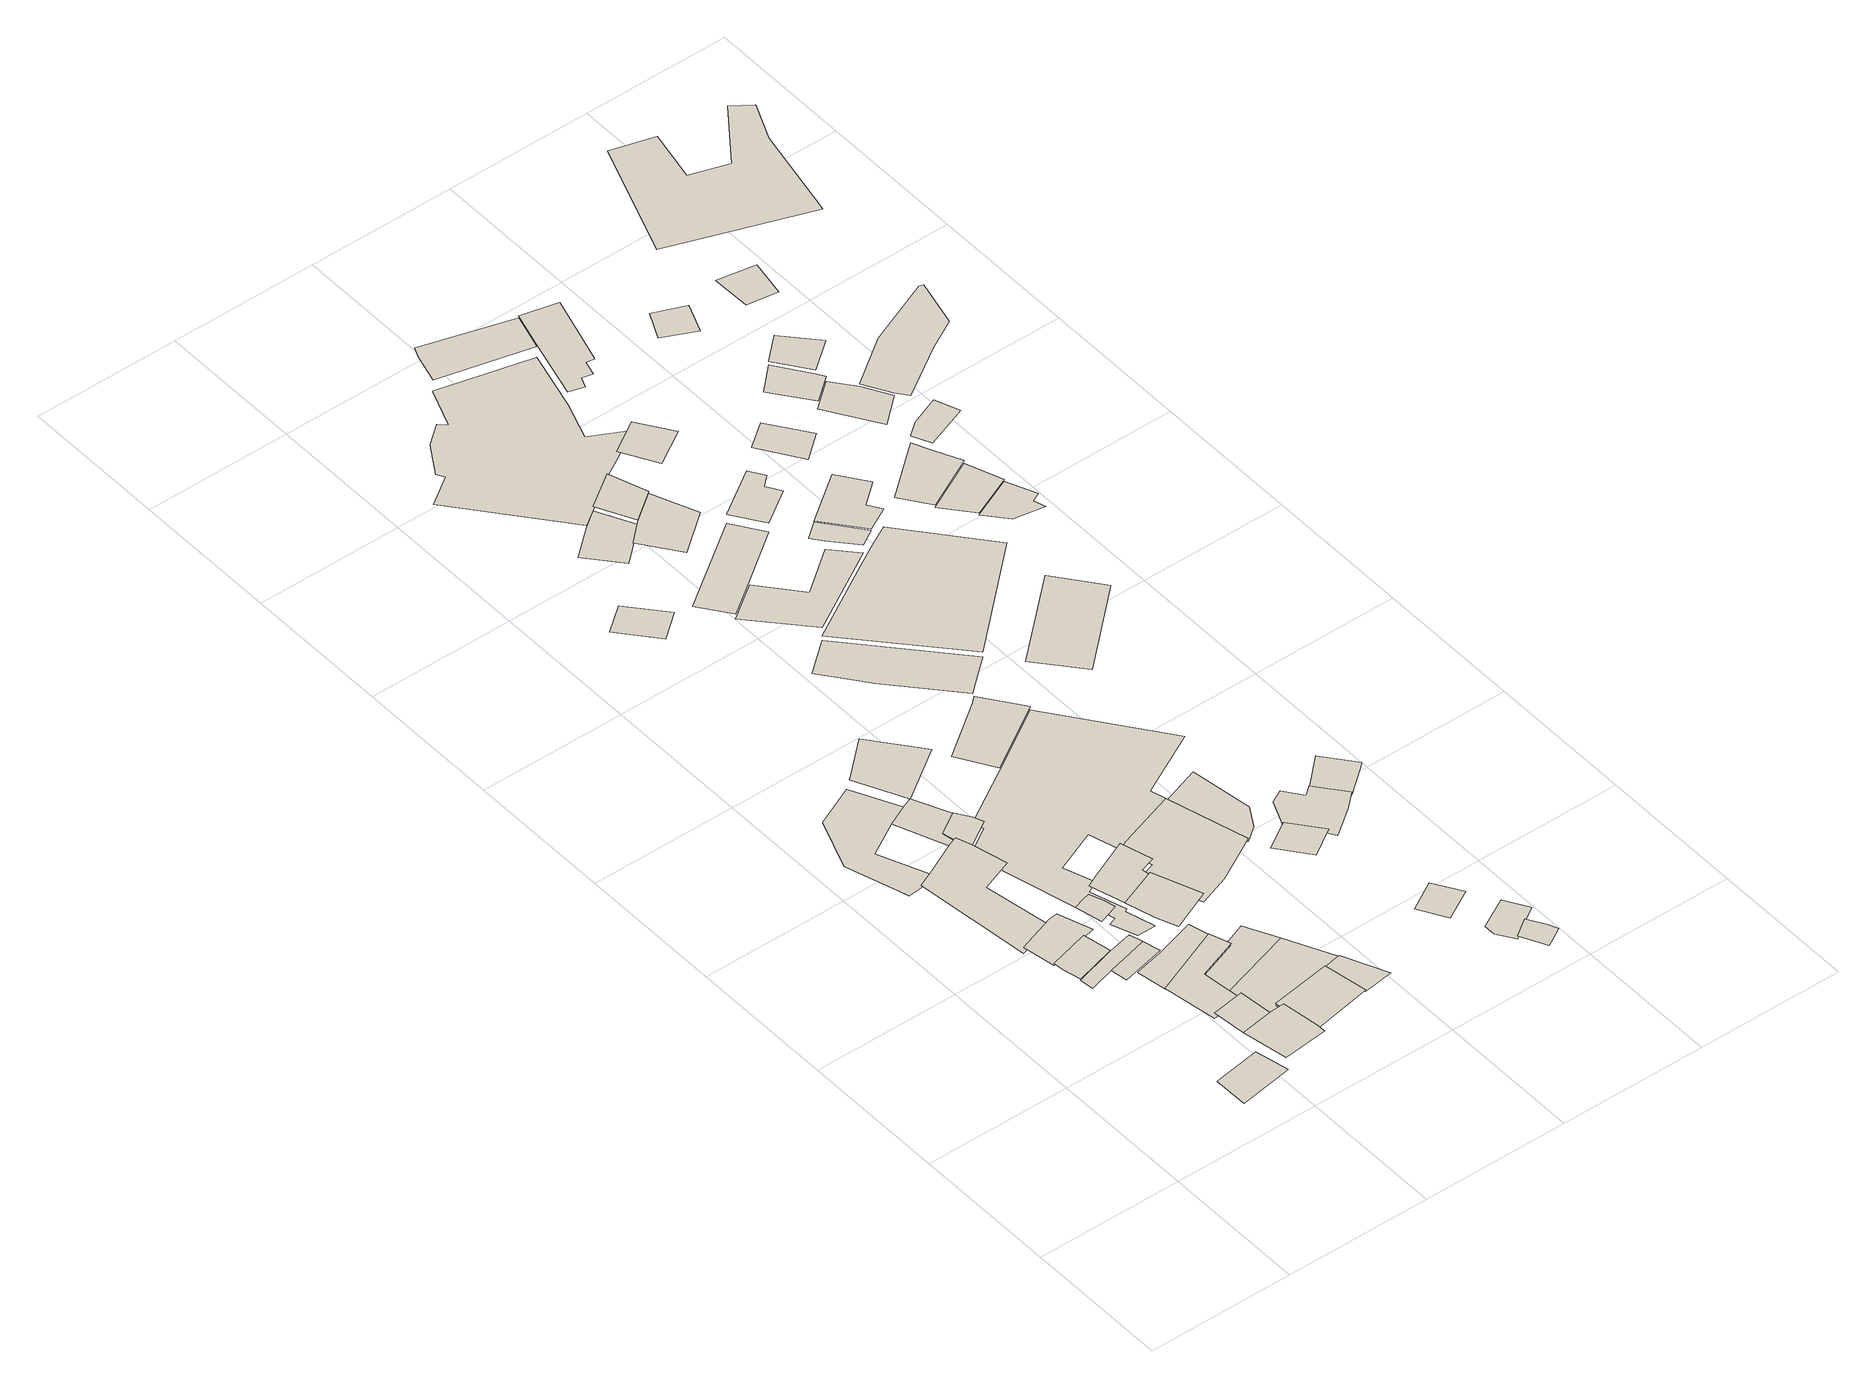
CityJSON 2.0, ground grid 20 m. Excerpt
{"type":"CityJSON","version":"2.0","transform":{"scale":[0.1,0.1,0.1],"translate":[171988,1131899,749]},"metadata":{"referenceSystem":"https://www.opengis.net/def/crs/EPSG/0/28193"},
"CityObjects":{
"building1":{"type":"Building","attributes":{"numberOfFloors":{"value":3,"sources":[{"name":"Amiran Atlas, sheet 12, map 4.3","type":"Secondary cartographic source"}],"paradata":{"author":"Beatrice Vaienti","date":"29-05-2023","comments":"In the atlas the value is \"1-3\", we have chosen a random value between 1 and 3 assigning a higher probability to 1 and 2 floors, respectively p=[0.35,0.35,0.3] for 1, 2, 3 floors","version":0}},"roof":{"type":{"value":"domed","paradata":{"author":"Beatrice Vaienti","date":"29-05-2023","version":0}}},"updatedGeometry":true,"terrainDifference":{"value":"1.1283772638191003"}},"geometry":[{"type":"MultiSurface","lod":"0","boundaries":[[[0,1,2,3]]]}]},
"building2":{"type":"Building","attributes":{"numberOfFloors":{"value":2,"sources":[{"name":"Amiran Atlas, sheet 12, map 4.3","type":"Secondary cartographic source"}],"paradata":{"author":"Beatrice Vaienti","date":"29-05-2023","comments":"In the atlas the value is \"1-3\", we have chosen a random value between 1 and 3 assigning a higher probability to 1 and 2 floors, respectively p=[0.35,0.35,0.3] for 1, 2, 3 floors","version":0}},"roof":{"type":{"value":"flat","paradata":{"author":"Beatrice Vaienti","date":"29-05-2023","version":0}}},"updatedGeometry":true,"terrainDifference":{"value":"0.6673742856924655"}},"geometry":[{"type":"MultiSurface","lod":"0","boundaries":[[[4,5,6,7,8]]]}]},
"building3":{"type":"Building","attributes":{"numberOfFloors":{"value":2,"sources":[{"name":"Amiran Atlas, sheet 12, map 4.3","type":"Secondary cartographic source"}],"paradata":{"author":"Beatrice Vaienti","date":"29-05-2023","comments":"In the atlas the value is \"1-3\", we have chosen a random value between 1 and 3 assigning a higher probability to 1 and 2 floors, respectively p=[0.35,0.35,0.3] for 1, 2, 3 floors","version":0}},"roof":{"type":{"value":"flat","paradata":{"author":"Beatrice Vaienti","date":"29-05-2023","version":0}}},"updatedGeometry":true,"terrainDifference":{"value":"0.7915022264581639"}},"geometry":[{"type":"MultiSurface","lod":"0","boundaries":[[[9,10,11,12,13,14]]]}]},
"building4":{"type":"Building","attributes":{"numberOfFloors":{"value":3,"sources":[{"name":"Amiran Atlas, sheet 12, map 4.3","type":"Secondary cartographic source"}],"paradata":{"author":"Beatrice Vaienti","date":"29-05-2023","comments":"In the atlas the value is \"1-3\", we have chosen a random value between 1 and 3 assigning a higher probability to 1 and 2 floors, respectively p=[0.35,0.35,0.3] for 1, 2, 3 floors","version":0}},"roof":{"type":{"value":"flat","paradata":{"author":"Beatrice Vaienti","date":"29-05-2023","version":0}}},"updatedGeometry":true,"terrainDifference":{"value":"0.937115718015586"}},"geometry":[{"type":"MultiSurface","lod":"0","boundaries":[[[15,16,17,18,19,20]]]}]},
"building5":{"type":"Building","attributes":{"numberOfFloors":{"value":1,"sources":[{"name":"Amiran Atlas, sheet 12, map 4.3","type":"Secondary cartographic source"}],"paradata":{"author":"Beatrice Vaienti","date":"29-05-2023","comments":"In the atlas the value is \"1-3\", we have chosen a random value between 1 and 3 assigning a higher probability to 1 and 2 floors, respectively p=[0.35,0.35,0.3] for 1, 2, 3 floors","version":0}},"roof":{"type":{"value":"gable","paradata":{"author":"Beatrice Vaienti","date":"29-05-2023","comments":"In the Atlas the value is reported is 'gabled (tiles)', however it is not clear whether it refers to a hip or a gable roof. Therefore we assigned a random value between the two.","version":0}}},"updatedGeometry":true,"terrainDifference":{"value":"0.5915210890137823"}},"geometry":[{"type":"MultiSurface","lod":"0","boundaries":[[[21,22,23,24]]]}]},
"building6":{"type":"Building","attributes":{"numberOfFloors":{"value":1,"sources":[{"name":"Amiran Atlas, sheet 12, map 4.3","type":"Secondary cartographic source"}],"paradata":{"author":"Beatrice Vaienti","date":"29-05-2023","comments":"In the atlas the value is \"1-3\", we have chosen a random value between 1 and 3 assigning a higher probability to 1 and 2 floors, respectively p=[0.35,0.35,0.3] for 1, 2, 3 floors","version":0}},"roof":{"type":{"value":"hip","paradata":{"author":"Beatrice Vaienti","date":"29-05-2023","comments":"In the Atlas the value is reported is 'gabled (tiles)', however it is not clear whether it refers to a hip or a gable roof. Therefore we assigned a random value between the two.","version":0}}},"updatedGeometry":true,"terrainDifference":{"value":"1.1219351643123665"}},"geometry":[{"type":"MultiSurface","lod":"0","boundaries":[[[21,25,26,27,28,22]]]}]},
"building7":{"type":"Building","attributes":{"numberOfFloors":{"value":1,"sources":[{"name":"Amiran Atlas, sheet 12, map 4.3","type":"Secondary cartographic source"}],"paradata":{"author":"Beatrice Vaienti","date":"29-05-2023","comments":"In the atlas the value is \"1-3\", we have chosen a random value between 1 and 3 assigning a higher probability to 1 and 2 floors, respectively p=[0.35,0.35,0.3] for 1, 2, 3 floors","version":0}},"roof":{"type":{"value":"flat","paradata":{"author":"Beatrice Vaienti","date":"29-05-2023","version":0}}},"updatedGeometry":true,"terrainDifference":{"value":"0.6347957844444317"}},"geometry":[{"type":"MultiSurface","lod":"0","boundaries":[[[29,16,30,31]]]}]},
"building8":{"type":"Building","attributes":{"numberOfFloors":{"value":1,"sources":[{"name":"Amiran Atlas, sheet 12, map 4.3","type":"Secondary cartographic source"}],"paradata":{"author":"Beatrice Vaienti","date":"29-05-2023","comments":"In the atlas the value is \"1-3\", we have chosen a random value between 1 and 3 assigning a higher probability to 1 and 2 floors, respectively p=[0.35,0.35,0.3] for 1, 2, 3 floors","version":0}},"roof":{"type":{"value":"flat","paradata":{"author":"Beatrice Vaienti","date":"29-05-2023","version":0}}},"updatedGeometry":true,"terrainDifference":{"value":"1.5241911713351728"}},"geometry":[{"type":"MultiSurface","lod":"0","boundaries":[[[32,33,34,35,36,37,38,39,40]]]}]},
"building9":{"type":"Building","attributes":{"numberOfFloors":{"value":1,"sources":[{"name":"Amiran Atlas, sheet 12, map 4.3","type":"Secondary cartographic source"}],"paradata":{"author":"Beatrice Vaienti","date":"29-05-2023","comments":"In the atlas the value is \"1-3\", we have chosen a random value between 1 and 3 assigning a higher probability to 1 and 2 floors, respectively p=[0.35,0.35,0.3] for 1, 2, 3 floors","version":0}},"roof":{"type":{"value":"flat","paradata":{"author":"Beatrice Vaienti","date":"29-05-2023","version":0}}},"updatedGeometry":true,"terrainDifference":{"value":"1.4109981329803123"}},"geometry":[{"type":"MultiSurface","lod":"0","boundaries":[[[41,42,43,44,45,46,47,48,49,50]]]}]},
"building10":{"type":"Building","attributes":{"numberOfFloors":{"value":2,"sources":[{"name":"Amiran Atlas, sheet 12, map 4.3","type":"Secondary cartographic source"}],"paradata":{"author":"Beatrice Vaienti","date":"29-05-2023","comments":"In the atlas the value is \"1-3\", we have chosen a random value between 1 and 3 assigning a higher probability to 1 and 2 floors, respectively p=[0.35,0.35,0.3] for 1, 2, 3 floors","version":0}},"roof":{"type":{"value":"flat","paradata":{"author":"Beatrice Vaienti","date":"29-05-2023","version":0}}},"updatedGeometry":true,"terrainDifference":{"value":"1.258209887675941"}},"geometry":[{"type":"MultiSurface","lod":"0","boundaries":[[[51,52,53,54,55,56,57,58]]]}]},
"building11":{"type":"Building","attributes":{"numberOfFloors":{"value":1,"paradata":{"author":"INFERRED","date":"05-06-2023","comments":"Random Forest Classifier","version":0}},"roof":{"type":{"value":"flat","paradata":{"author":"Beatrice Vaienti","date":"29-05-2023","version":0}}},"updatedGeometry":true,"terrainDifference":{"value":"1.0619330102496316"}},"geometry":[{"type":"MultiSurface","lod":"0","boundaries":[[[59,60,61,62,63]]]}]},
"building12":{"type":"Building","attributes":{"numberOfFloors":{"value":2,"sources":[{"name":"Amiran Atlas, sheet 12, map 4.3","type":"Secondary cartographic source"}],"paradata":{"author":"Beatrice Vaienti","date":"29-05-2023","comments":"In the atlas the value is \"1-3\", we have chosen a random value between 1 and 3 assigning a higher probability to 1 and 2 floors, respectively p=[0.35,0.35,0.3] for 1, 2, 3 floors","version":0}},"roof":{"type":{"value":"hip","paradata":{"author":"Beatrice Vaienti","date":"29-05-2023","comments":"In the Atlas the value is reported is 'gabled (tiles)', however it is not clear whether it refers to a hip or a gable roof. Therefore we assigned a random value between the two.","version":0}}},"updatedGeometry":true,"terrainDifference":{"value":"0.3667361101538409"}},"geometry":[{"type":"MultiSurface","lod":"0","boundaries":[[[64,65,66,67,68,69,70]]]}]},
"building13":{"type":"Building","attributes":{"numberOfFloors":{"value":1,"sources":[{"name":"Amiran Atlas, sheet 12, map 4.3","type":"Secondary cartographic source"}],"paradata":{"author":"Beatrice Vaienti","date":"29-05-2023","comments":"In the atlas the value is \"1-3\", we have chosen a random value between 1 and 3 assigning a higher probability to 1 and 2 floors, respectively p=[0.35,0.35,0.3] for 1, 2, 3 floors","version":0}},"roof":{"type":{"value":"flat","paradata":{"author":"Beatrice Vaienti","date":"29-05-2023","version":0}}},"updatedGeometry":true,"terrainDifference":{"value":"0.585102501184796"}},"geometry":[{"type":"MultiSurface","lod":"0","boundaries":[[[71,72,73,74,75,76,77]]]}]},
"building14":{"type":"Building","attributes":{"numberOfFloors":{"value":3,"sources":[{"name":"Amiran Atlas, sheet 12, map 4.3","type":"Secondary cartographic source"}],"paradata":{"author":"Beatrice Vaienti","date":"29-05-2023","comments":"In the atlas the value is \"1-3\", we have chosen a random value between 1 and 3 assigning a higher probability to 1 and 2 floors, respectively p=[0.35,0.35,0.3] for 1, 2, 3 floors","version":0}},"roof":{"type":{"value":"hip","paradata":{"author":"Beatrice Vaienti","date":"29-05-2023","comments":"In the Atlas the value is reported is 'gabled (tiles)', however it is not clear whether it refers to a hip or a gable roof. Therefore we assigned a random value between the two.","version":0}}},"updatedGeometry":true,"terrainDifference":{"value":"1.209135786287021"}},"geometry":[{"type":"MultiSurface","lod":"0","boundaries":[[[78,79,80,81,82]]]}]},
"building15":{"type":"Building","attributes":{"numberOfFloors":{"value":2,"sources":[{"name":"Amiran Atlas, sheet 12, map 4.3","type":"Secondary cartographic source"}],"paradata":{"author":"Beatrice Vaienti","date":"29-05-2023","comments":"In the atlas the value is \"1-3\", we have chosen a random value between 1 and 3 assigning a higher probability to 1 and 2 floors, respectively p=[0.35,0.35,0.3] for 1, 2, 3 floors","version":0}},"roof":{"type":{"value":"flat","paradata":{"author":"Beatrice Vaienti","date":"29-05-2023","version":0}}},"updatedGeometry":true,"terrainDifference":{"value":"1.0523861736918334"}},"geometry":[{"type":"MultiSurface","lod":"0","boundaries":[[[83,84,85,86,87,88]]]}]},
"building16":{"type":"Building","attributes":{"numberOfFloors":{"value":1,"sources":[{"name":"Amiran Atlas, sheet 12, map 4.3","type":"Secondary cartographic source"}],"paradata":{"author":"Beatrice Vaienti","date":"29-05-2023","comments":"In the atlas the value is \"1-3\", we have chosen a random value between 1 and 3 assigning a higher probability to 1 and 2 floors, respectively p=[0.35,0.35,0.3] for 1, 2, 3 floors","version":0}},"roof":{"type":{"value":"flat","paradata":{"author":"Beatrice Vaienti","date":"29-05-2023","version":0}}},"updatedGeometry":true,"terrainDifference":{"value":"1.2785802110609366"}},"geometry":[{"type":"MultiSurface","lod":"0","boundaries":[[[89,90,87,86,91,92,93,94]]]}]},
"building17":{"type":"Building","attributes":{"numberOfFloors":{"value":1,"sources":[{"name":"Amiran Atlas, sheet 12, map 4.3","type":"Secondary cartographic source"}],"paradata":{"author":"Beatrice Vaienti","date":"29-05-2023","comments":"In the atlas the value is \"1-3\", we have chosen a random value between 1 and 3 assigning a higher probability to 1 and 2 floors, respectively p=[0.35,0.35,0.3] for 1, 2, 3 floors","version":0}},"roof":{"type":{"value":"flat","paradata":{"author":"Beatrice Vaienti","date":"29-05-2023","version":0}}},"updatedGeometry":true,"terrainDifference":{"value":"0.4622694638459943"}},"geometry":[{"type":"MultiSurface","lod":"0","boundaries":[[[95,96,97,98,99,100]]]}]},
"building18":{"type":"Building","attributes":{"numberOfFloors":{"value":1,"sources":[{"name":"Amiran Atlas, sheet 12, map 4.3","type":"Secondary cartographic source"}],"paradata":{"author":"Beatrice Vaienti","date":"29-05-2023","comments":"In the atlas the value is \"1-3\", we have chosen a random value between 1 and 3 assigning a higher probability to 1 and 2 floors, respectively p=[0.35,0.35,0.3] for 1, 2, 3 floors","version":0}},"roof":{"type":{"value":"gable","paradata":{"author":"Beatrice Vaienti","date":"29-05-2023","comments":"In the Atlas the value is reported is 'gabled (tiles)', however it is not clear whether it refers to a hip or a gable roof. Therefore we assigned a random value between the two.","version":0}}},"updatedGeometry":true,"terrainDifference":{"value":"0.7135519327968359"}},"geometry":[{"type":"MultiSurface","lod":"0","boundaries":[[[101,102,103,104,105,106]]]}]},
"building19":{"type":"Building","attributes":{"numberOfFloors":{"value":1,"sources":[{"name":"Amiran Atlas, sheet 12, map 4.3","type":"Secondary cartographic source"}],"paradata":{"author":"Beatrice Vaienti","date":"29-05-2023","comments":"In the atlas the value is \"1-3\", we have chosen a random value between 1 and 3 assigning a higher probability to 1 and 2 floors, respectively p=[0.35,0.35,0.3] for 1, 2, 3 floors","version":0}},"roof":{"type":{"value":"gable","paradata":{"author":"Beatrice Vaienti","date":"29-05-2023","comments":"In the Atlas the value is reported is 'gabled (tiles)', however it is not clear whether it refers to a hip or a gable roof. Therefore we assigned a random value between the two.","version":0}}},"updatedGeometry":true,"terrainDifference":{"value":"0.8911915354968515"}},"geometry":[{"type":"MultiSurface","lod":"0","boundaries":[[[107,108,109,110,111,112,113]]]}]},
"building20":{"type":"Building","attributes":{"numberOfFloors":{"value":3,"sources":[{"name":"Amiran Atlas, sheet 12, map 4.3","type":"Secondary cartographic source"}],"paradata":{"author":"Beatrice Vaienti","date":"29-05-2023","comments":"In the atlas the value is \"1-3\", we have chosen a random value between 1 and 3 assigning a higher probability to 1 and 2 floors, respectively p=[0.35,0.35,0.3] for 1, 2, 3 floors","version":0}},"roof":{"type":{"value":"domed","paradata":{"author":"Beatrice Vaienti","date":"29-05-2023","version":0}}},"updatedGeometry":true,"terrainDifference":{"value":"0.935676673107082"}},"geometry":[{"type":"MultiSurface","lod":"0","boundaries":[[[114,77,115,116]]]}]},
"building21":{"type":"Building","attributes":{"numberOfFloors":{"value":2,"sources":[{"name":"Amiran Atlas, sheet 12, map 4.3","type":"Secondary cartographic source"}],"paradata":{"author":"Beatrice Vaienti","date":"29-05-2023","comments":"In the atlas the value is \"1-3\", we have chosen a random value between 1 and 3 assigning a higher probability to 1 and 2 floors, respectively p=[0.35,0.35,0.3] for 1, 2, 3 floors","version":0}},"roof":{"type":{"value":"gable","paradata":{"author":"Beatrice Vaienti","date":"29-05-2023","comments":"In the Atlas the value is reported is 'gabled (tiles)', however it is not clear whether it refers to a hip or a gable roof. Therefore we assigned a random value between the two.","version":0}}},"updatedGeometry":true,"terrainDifference":{"value":"0.5167336518653901"}},"geometry":[{"type":"MultiSurface","lod":"0","boundaries":[[[117,118,119,120]]]}]},
"building22":{"type":"Building","attributes":{"numberOfFloors":{"value":2,"sources":[{"name":"Amiran Atlas, sheet 12, map 4.3","type":"Secondary cartographic source"}],"paradata":{"author":"Beatrice Vaienti","date":"29-05-2023","comments":"In the atlas the value is \"1-3\", we have chosen a random value between 1 and 3 assigning a higher probability to 1 and 2 floors, respectively p=[0.35,0.35,0.3] for 1, 2, 3 floors","version":0}},"roof":{"type":{"value":"hip","paradata":{"author":"Beatrice Vaienti","date":"29-05-2023","comments":"In the Atlas the value is reported is 'gabled (tiles)', however it is not clear whether it refers to a hip or a gable roof. Therefore we assigned a random value between the two.","version":0}}},"updatedGeometry":true,"terrainDifference":{"value":"0.5700912382004317"}},"geometry":[{"type":"MultiSurface","lod":"0","boundaries":[[[121,122,123,124]]]}]},
"building23":{"type":"Building","attributes":{"numberOfFloors":{"value":1,"sources":[{"name":"Amiran Atlas, sheet 12, map 4.3","type":"Secondary cartographic source"}],"paradata":{"author":"Beatrice Vaienti","date":"29-05-2023","comments":"In the atlas the value is \"1-3\", we have chosen a random value between 1 and 3 assigning a higher probability to 1 and 2 floors, respectively p=[0.35,0.35,0.3] for 1, 2, 3 floors","version":0}},"roof":{"type":{"value":"domed","paradata":{"author":"Beatrice Vaienti","date":"29-05-2023","version":0}}},"updatedGeometry":true,"terrainDifference":{"value":"2.2387749555761696"}},"geometry":[{"type":"MultiSurface","lod":"0","boundaries":[[[125,126,127,128,129,130,131,132,133,134,135,136,137,138,139,140,141,142,143,144,145,146,147,148]]]}]},
"building24":{"type":"Building","attributes":{"numberOfFloors":{"value":1,"sources":[{"name":"Amiran Atlas, sheet 12, map 4.3","type":"Secondary cartographic source"}],"paradata":{"author":"Beatrice Vaienti","date":"29-05-2023","comments":"In the atlas the value is \"1-3\", we have chosen a random value between 1 and 3 assigning a higher probability to 1 and 2 floors, respectively p=[0.35,0.35,0.3] for 1, 2, 3 floors","version":0}},"roof":{"type":{"value":"flat","paradata":{"author":"Beatrice Vaienti","date":"29-05-2023","version":0}}},"updatedGeometry":true,"terrainDifference":{"value":"1.4406752030857606"}},"geometry":[{"type":"MultiSurface","lod":"0","boundaries":[[[149,134,133,132,150,151,152,153,154]]]}]},
"building25":{"type":"Building","attributes":{"numberOfFloors":{"value":3,"sources":[{"name":"Amiran Atlas, sheet 12, map 4.3","type":"Secondary cartographic source"}],"paradata":{"author":"Beatrice Vaienti","date":"29-05-2023","comments":"In the atlas the value is \"1-3\", we have chosen a random value between 1 and 3 assigning a higher probability to 1 and 2 floors, respectively p=[0.35,0.35,0.3] for 1, 2, 3 floors","version":0}},"roof":{"type":{"value":"domed","paradata":{"author":"Beatrice Vaienti","date":"29-05-2023","version":0}}},"updatedGeometry":true,"terrainDifference":{"value":"0.760752933484153"}},"geometry":[{"type":"MultiSurface","lod":"0","boundaries":[[[155,156,157,158,159,160]]]}]},
"building26":{"type":"Building","attributes":{"numberOfFloors":{"value":1,"sources":[{"name":"Amiran Atlas, sheet 12, map 4.3","type":"Secondary cartographic source"}],"paradata":{"author":"Beatrice Vaienti","date":"29-05-2023","comments":"In the atlas the value is \"1-3\", we have chosen a random value between 1 and 3 assigning a higher probability to 1 and 2 floors, respectively p=[0.35,0.35,0.3] for 1, 2, 3 floors","version":0}},"roof":{"type":{"value":"domed","paradata":{"author":"Beatrice Vaienti","date":"29-05-2023","version":0}}},"updatedGeometry":true,"terrainDifference":{"value":"1.6021769203168805"}},"geometry":[{"type":"MultiSurface","lod":"0","boundaries":[[[161,162,163,164,165]]]}]},
"building27":{"type":"Building","attributes":{"numberOfFloors":{"value":1,"sources":[{"name":"Amiran Atlas, sheet 12, map 4.3","type":"Secondary cartographic source"}],"paradata":{"author":"Beatrice Vaienti","date":"29-05-2023","comments":"In the atlas the value is \"1-3\", we have chosen a random value between 1 and 3 assigning a higher probability to 1 and 2 floors, respectively p=[0.35,0.35,0.3] for 1, 2, 3 floors","version":0}},"roof":{"type":{"value":"hip","paradata":{"author":"Beatrice Vaienti","date":"29-05-2023","comments":"In the Atlas the value is reported is 'gabled (tiles)', however it is not clear whether it refers to a hip or a gable roof. Therefore we assigned a random value between the two.","version":0}}},"updatedGeometry":true,"terrainDifference":{"value":"2.031977898719255"}},"geometry":[{"type":"MultiSurface","lod":"0","boundaries":[[[166,167,168,169,170,171,172]]]}]},
"building28":{"type":"Building","attributes":{"numberOfFloors":{"value":2,"sources":[{"name":"Amiran Atlas, sheet 12, map 4.3","type":"Secondary cartographic source"}],"paradata":{"author":"Beatrice Vaienti","date":"29-05-2023","comments":"In the atlas the value is \"1-3\", we have chosen a random value between 1 and 3 assigning a higher probability to 1 and 2 floors, respectively p=[0.35,0.35,0.3] for 1, 2, 3 floors","version":0}},"roof":{"type":{"value":"flat","paradata":{"author":"Beatrice Vaienti","date":"29-05-2023","version":0}}},"updatedGeometry":true,"terrainDifference":{"value":"1.8332389187376248"}},"geometry":[{"type":"MultiSurface","lod":"0","boundaries":[[[173,174,175,176,177]]]}]},
"building29":{"type":"Building","attributes":{"numberOfFloors":{"value":3,"sources":[{"name":"Amiran Atlas, sheet 12, map 4.3","type":"Secondary cartographic source"}],"paradata":{"author":"Beatrice Vaienti","date":"29-05-2023","comments":"In the atlas the value is \"1-3\", we have chosen a random value between 1 and 3 assigning a higher probability to 1 and 2 floors, respectively p=[0.35,0.35,0.3] for 1, 2, 3 floors","version":0}},"roof":{"type":{"value":"domed","paradata":{"author":"Beatrice Vaienti","date":"29-05-2023","version":0}}},"updatedGeometry":true,"terrainDifference":{"value":"0.802334521157085"}},"geometry":[{"type":"MultiSurface","lod":"0","boundaries":[[[178,179,180,181,182]]]}]},
"building30":{"type":"Building","attributes":{"numberOfFloors":{"value":2,"sources":[{"name":"Amiran Atlas, sheet 12, map 4.3","type":"Secondary cartographic source"}],"paradata":{"author":"Beatrice Vaienti","date":"29-05-2023","comments":"In the atlas the value is \"1-3\", we have chosen a random value between 1 and 3 assigning a higher probability to 1 and 2 floors, respectively p=[0.35,0.35,0.3] for 1, 2, 3 floors","version":0}},"roof":{"type":{"value":"flat","paradata":{"author":"Beatrice Vaienti","date":"29-05-2023","version":0}}},"updatedGeometry":true,"terrainDifference":{"value":"2.5906547162767968"}},"geometry":[{"type":"MultiSurface","lod":"0","boundaries":[[[183,184,185,186,187,188,189,190,191,192,193,194,195,196,197]]]}]},
"building31":{"type":"Building","attributes":{"numberOfFloors":{"value":1,"sources":[{"name":"Amiran Atlas, sheet 12, map 4.3","type":"Secondary cartographic source"}],"paradata":{"author":"Beatrice Vaienti","date":"29-05-2023","comments":"In the atlas the value is \"1-3\", we have chosen a random value between 1 and 3 assigning a higher probability to 1 and 2 floors, respectively p=[0.35,0.35,0.3] for 1, 2, 3 floors","version":0}},"roof":{"type":{"value":"domed","paradata":{"author":"Beatrice Vaienti","date":"29-05-2023","version":0}}},"updatedGeometry":true,"terrainDifference":{"value":"0.5879736139581073"}},"geometry":[{"type":"MultiSurface","lod":"0","boundaries":[[[198,199,200,201]]]}]},
"building32":{"type":"Building","attributes":{"numberOfFloors":{"value":2,"sources":[{"name":"Amiran Atlas, sheet 12, map 4.3","type":"Secondary cartographic source"}],"paradata":{"author":"Beatrice Vaienti","date":"29-05-2023","comments":"In the atlas the value is \"1-3\", we have chosen a random value between 1 and 3 assigning a higher probability to 1 and 2 floors, respectively p=[0.35,0.35,0.3] for 1, 2, 3 floors","version":0}},"roof":{"type":{"value":"flat","paradata":{"author":"Beatrice Vaienti","date":"29-05-2023","version":0}}},"updatedGeometry":true,"terrainDifference":{"value":"1.5628575340758544"}},"geometry":[{"type":"MultiSurface","lod":"0","boundaries":[[[202,203,204,205,206,207]]]}]},
"building33":{"type":"Building","attributes":{"numberOfFloors":{"value":3,"sources":[{"name":"Amiran Atlas, sheet 12, map 4.3","type":"Secondary cartographic source"}],"paradata":{"author":"Beatrice Vaienti","date":"29-05-2023","comments":"In the atlas the value is \"1-3\", we have chosen a random value between 1 and 3 assigning a higher probability to 1 and 2 floors, respectively p=[0.35,0.35,0.3] for 1, 2, 3 floors","version":0}},"roof":{"type":{"value":"flat","paradata":{"author":"Beatrice Vaienti","date":"29-05-2023","version":0}}},"updatedGeometry":true,"terrainDifference":{"value":"0.8636222425213782"}},"geometry":[{"type":"MultiSurface","lod":"0","boundaries":[[[208,209,210,211,212]]]}]},
"building34":{"type":"Building","attributes":{"numberOfFloors":{"value":1,"sources":[{"name":"Amiran Atlas, sheet 12, map 4.3","type":"Secondary cartographic source"}],"paradata":{"author":"Beatrice Vaienti","date":"29-05-2023","comments":"In the atlas the value is \"1-3\", we have chosen a random value between 1 and 3 assigning a higher probability to 1 and 2 floors, respectively p=[0.35,0.35,0.3] for 1, 2, 3 floors","version":0}},"roof":{"type":{"value":"flat","paradata":{"author":"Beatrice Vaienti","date":"29-05-2023","version":0}}},"updatedGeometry":true,"terrainDifference":{"value":"0.4900416304805549"}},"geometry":[{"type":"MultiSurface","lod":"0","boundaries":[[[213,214,215,216]]]}]},
"building35":{"type":"Building","attributes":{"numberOfFloors":{"value":2,"sources":[{"name":"Amiran Atlas, sheet 12, map 4.3","type":"Secondary cartographic source"}],"paradata":{"author":"Beatrice Vaienti","date":"29-05-2023","comments":"In the atlas the value is \"1-3\", we have chosen a random value between 1 and 3 assigning a higher probability to 1 and 2 floors, respectively p=[0.35,0.35,0.3] for 1, 2, 3 floors","version":0}},"roof":{"type":{"value":"hip","paradata":{"author":"Beatrice Vaienti","date":"29-05-2023","comments":"In the Atlas the value is reported is 'gabled (tiles)', however it is not clear whether it refers to a hip or a gable roof. Therefore we assigned a random value between the two.","version":0}}},"updatedGeometry":true,"terrainDifference":{"value":"0.4564643559178803"}},"geometry":[{"type":"MultiSurface","lod":"0","boundaries":[[[217,218,219,220]]]}]},
"building36":{"type":"Building","attributes":{"numberOfFloors":{"value":3,"sources":[{"name":"Amiran Atlas, sheet 12, map 4.3","type":"Secondary cartographic source"}],"paradata":{"author":"Beatrice Vaienti","date":"29-05-2023","comments":"In the atlas the value is \"1-3\", we have chosen a random value between 1 and 3 assigning a higher probability to 1 and 2 floors, respectively p=[0.35,0.35,0.3] for 1, 2, 3 floors","version":0}},"roof":{"type":{"value":"hip","paradata":{"author":"Beatrice Vaienti","date":"29-05-2023","comments":"In the Atlas the value is reported is 'gabled (tiles)', however it is not clear whether it refers to a hip or a gable roof. Therefore we assigned a random value between the two.","version":0}}},"updatedGeometry":true,"terrainDifference":{"value":"0.5773554967247183"}},"geometry":[{"type":"MultiSurface","lod":"0","boundaries":[[[221,222,223,224,225,226]]]}]},
"building37":{"type":"Building","attributes":{"numberOfFloors":{"value":2,"sources":[{"name":"Amiran Atlas, sheet 12, map 4.3","type":"Secondary cartographic source"}],"paradata":{"author":"Beatrice Vaienti","date":"29-05-2023","comments":"In the atlas the value is \"1-3\", we have chosen a random value between 1 and 3 assigning a higher probability to 1 and 2 floors, respectively p=[0.35,0.35,0.3] for 1, 2, 3 floors","version":0}},"roof":{"type":{"value":"gable","paradata":{"author":"Beatrice Vaienti","date":"29-05-2023","comments":"In the Atlas the value is reported is 'gabled (tiles)', however it is not clear whether it refers to a hip or a gable roof. Therefore we assigned a random value between the two.","version":0}}},"updatedGeometry":true,"terrainDifference":{"value":"0.7992729480334092"}},"geometry":[{"type":"MultiSurface","lod":"0","boundaries":[[[227,228,229,230,231,232]]]}]},
"building38":{"type":"Building","attributes":{"numberOfFloors":{"value":3,"sources":[{"name":"Amiran Atlas, sheet 12, map 4.3","type":"Secondary cartographic source"}],"paradata":{"author":"Beatrice Vaienti","date":"29-05-2023","comments":"In the atlas the value is \"1-3\", we have chosen a random value between 1 and 3 assigning a higher probability to 1 and 2 floors, respectively p=[0.35,0.35,0.3] for 1, 2, 3 floors","version":0}},"roof":{"type":{"value":"flat","paradata":{"author":"Beatrice Vaienti","date":"29-05-2023","version":0}}},"updatedGeometry":true,"terrainDifference":{"value":"0.780080752210808"}},"geometry":[{"type":"MultiSurface","lod":"0","boundaries":[[[233,234,235,236,237,238,239,240,241]]]}]},
"building39":{"type":"Building","attributes":{"numberOfFloors":{"value":2,"sources":[{"name":"Amiran Atlas, sheet 12, map 4.3","type":"Secondary cartographic source"}],"paradata":{"author":"Beatrice Vaienti","date":"29-05-2023","comments":"In the atlas the value is \"1-3\", we have chosen a random value between 1 and 3 assigning a higher probability to 1 and 2 floors, respectively p=[0.35,0.35,0.3] for 1, 2, 3 floors","version":0}},"roof":{"type":{"value":"flat","paradata":{"author":"Beatrice Vaienti","date":"29-05-2023","version":0}}},"updatedGeometry":true,"terrainDifference":{"value":"1.119577652109205"}},"geometry":[{"type":"MultiSurface","lod":"0","boundaries":[[[242,243,244,245,246,247]]]}]},
"building40":{"type":"Building","attributes":{"numberOfFloors":{"value":2,"sources":[{"name":"Amiran Atlas, sheet 12, map 4.3","type":"Secondary cartographic source"}],"paradata":{"author":"Beatrice Vaienti","date":"29-05-2023","comments":"In the atlas the value is \"1-3\", we have chosen a random value between 1 and 3 assigning a higher probability to 1 and 2 floors, respectively p=[0.35,0.35,0.3] for 1, 2, 3 floors","version":0}},"roof":{"type":{"value":"flat","paradata":{"author":"Beatrice Vaienti","date":"29-05-2023","version":0}}},"updatedGeometry":true,"terrainDifference":{"value":"0.5433261539842934"}},"geometry":[{"type":"MultiSurface","lod":"0","boundaries":[[[248,249,250,251]]]}]},
"building41":{"type":"Building","attributes":{"numberOfFloors":{"value":1,"sources":[{"name":"Amiran Atlas, sheet 12, map 4.3","type":"Secondary cartographic source"}],"paradata":{"author":"Beatrice Vaienti","date":"29-05-2023","comments":"In the atlas the value is \"1-3\", we have chosen a random value between 1 and 3 assigning a higher probability to 1 and 2 floors, respectively p=[0.35,0.35,0.3] for 1, 2, 3 floors","version":0}},"roof":{"type":{"value":"domed","paradata":{"author":"Beatrice Vaienti","date":"29-05-2023","version":0}}},"updatedGeometry":true,"terrainDifference":{"value":"3.166756359451916"}},"geometry":[{"type":"MultiSurface","lod":"0","boundaries":[[[252,253,254,255,256,257]]]}]},
"building42":{"type":"Building","attributes":{"numberOfFloors":{"value":3,"sources":[{"name":"Amiran Atlas, sheet 12, map 4.3","type":"Secondary cartographic source"}],"paradata":{"author":"Beatrice Vaienti","date":"29-05-2023","comments":"In the atlas the value is \"1-3\", we have chosen a random value between 1 and 3 assigning a higher probability to 1 and 2 floors, respectively p=[0.35,0.35,0.3] for 1, 2, 3 floors","version":0}},"roof":{"type":{"value":"flat","paradata":{"author":"Beatrice Vaienti","date":"29-05-2023","version":0}}},"updatedGeometry":true,"terrainDifference":{"value":"0.773751661284361"}},"geometry":[{"type":"MultiSurface","lod":"0","boundaries":[[[258,259,260,261,262]]]}]},
"building43":{"type":"Building","attributes":{"numberOfFloors":{"value":1,"sources":[{"name":"Amiran Atlas, sheet 12, map 4.3","type":"Secondary cartographic source"}],"paradata":{"author":"Beatrice Vaienti","date":"29-05-2023","comments":"In the atlas the value is \"1-3\", we have chosen a random value between 1 and 3 assigning a higher probability to 1 and 2 floors, respectively p=[0.35,0.35,0.3] for 1, 2, 3 floors","version":0}},"roof":{"type":{"value":"flat","paradata":{"author":"Beatrice Vaienti","date":"29-05-2023","version":0}}},"updatedGeometry":true,"terrainDifference":{"value":"1.2349705562909368"}},"geometry":[{"type":"MultiSurface","lod":"0","boundaries":[[[263,264,265,266,267]]]}]},
"building44":{"type":"Building","attributes":{"numberOfFloors":{"value":3,"sources":[{"name":"Amiran Atlas, sheet 12, map 4.3","type":"Secondary cartographic source"}],"paradata":{"author":"Beatrice Vaienti","date":"29-05-2023","comments":"In the atlas the value is \"1-3\", we have chosen a random value between 1 and 3 assigning a higher probability to 1 and 2 floors, respectively p=[0.35,0.35,0.3] for 1, 2, 3 floors","version":0}},"roof":{"type":{"value":"flat","paradata":{"author":"Beatrice Vaienti","date":"29-05-2023","version":0}}},"updatedGeometry":true,"terrainDifference":{"value":"0.5909493445309345"}},"geometry":[{"type":"MultiSurface","lod":"0","boundaries":[[[268,269,270,271,272]]]}]},
"building45":{"type":"Building","attributes":{"numberOfFloors":{"value":2,"sources":[{"name":"Amiran Atlas, sheet 12, map 4.3","type":"Secondary cartographic source"}],"paradata":{"author":"Beatrice Vaienti","date":"29-05-2023","comments":"In the atlas the value is \"1-3\", we have chosen a random value between 1 and 3 assigning a higher probability to 1 and 2 floors, respectively p=[0.35,0.35,0.3] for 1, 2, 3 floors","version":0}},"roof":{"type":{"value":"flat","paradata":{"author":"Beatrice Vaienti","date":"29-05-2023","version":0}}},"updatedGeometry":true,"terrainDifference":{"value":"1.344368026725133"}},"geometry":[{"type":"MultiSurface","lod":"0","boundaries":[[[273,274,275,276,277,278]]]}]},
"building46":{"type":"Building","attributes":{"numberOfFloors":{"value":3,"sources":[{"name":"Amiran Atlas, sheet 12, map 4.3","type":"Secondary cartographic source"}],"paradata":{"author":"Beatrice Vaienti","date":"29-05-2023","comments":"In the atlas the value is \"1-3\", we have chosen a random value between 1 and 3 assigning a higher probability to 1 and 2 floors, respectively p=[0.35,0.35,0.3] for 1, 2, 3 floors","version":0}},"roof":{"type":{"value":"hip","paradata":{"author":"Beatrice Vaienti","date":"29-05-2023","comments":"In the Atlas the value is reported is 'gabled (tiles)', however it is not clear whether it refers to a hip or a gable roof. Therefore we assigned a random value between the two.","version":0}}},"updatedGeometry":true,"terrainDifference":{"value":"2.2107506328346207"}},"geometry":[{"type":"MultiSurface","lod":"0","boundaries":[[[279,280,281,282]]]}]},
"building47":{"type":"Building","attributes":{"numberOfFloors":{"value":3,"sources":[{"name":"Amiran Atlas, sheet 12, map 4.3","type":"Secondary cartographic source"}],"paradata":{"author":"Beatrice Vaienti","date":"29-05-2023","comments":"In the atlas the value is \"1-3\", we have chosen a random value between 1 and 3 assigning a higher probability to 1 and 2 floors, respectively p=[0.35,0.35,0.3] for 1, 2, 3 floors","version":0}},"roof":{"type":{"value":"flat","paradata":{"author":"Beatrice Vaienti","date":"29-05-2023","version":0}}},"updatedGeometry":true,"terrainDifference":{"value":"1.331497897800291"}},"geometry":[{"type":"MultiSurface","lod":"0","boundaries":[[[283,284,285,286,287,288,289,290,291]]]}]},
"building48":{"type":"Building","attributes":{"numberOfFloors":{"value":3,"sources":[{"name":"Amiran Atlas, sheet 12, map 4.3","type":"Secondary cartographic source"}],"paradata":{"author":"Beatrice Vaienti","date":"29-05-2023","comments":"In the atlas the value is \"1-3\", we have chosen a random value between 1 and 3 assigning a higher probability to 1 and 2 floors, respectively p=[0.35,0.35,0.3] for 1, 2, 3 floors","version":0}},"roof":{"type":{"value":"flat","paradata":{"author":"Beatrice Vaienti","date":"29-05-2023","version":0}}},"updatedGeometry":true,"terrainDifference":{"value":"0.8913780815661885"}},"geometry":[{"type":"MultiSurface","lod":"0","boundaries":[[[292,293,294,295]]]}]},
"building49":{"type":"Building","attributes":{"numberOfFloors":{"value":1,"sources":[{"name":"Amiran Atlas, sheet 12, map 4.3","type":"Secondary cartographic source"}],"paradata":{"author":"Beatrice Vaienti","date":"29-05-2023","comments":"In the atlas the value is \"1-3\", we have chosen a random value between 1 and 3 assigning a higher probability to 1 and 2 floors, respectively p=[0.35,0.35,0.3] for 1, 2, 3 floors","version":0}},"roof":{"type":{"value":"flat","paradata":{"author":"Beatrice Vaienti","date":"29-05-2023","version":0}}},"updatedGeometry":true,"terrainDifference":{"value":"1.4014117502095178"}},"geometry":[{"type":"MultiSurface","lod":"0","boundaries":[[[296,297,298,299,300]]]}]},
"building50":{"type":"Building","attributes":{"numberOfFloors":{"value":2,"sources":[{"name":"Amiran Atlas, sheet 12, map 4.3","type":"Secondary cartographic source"}],"paradata":{"author":"Beatrice Vaienti","date":"29-05-2023","comments":"In the atlas the value is \"1-3\", we have chosen a random value between 1 and 3 assigning a higher probability to 1 and 2 floors, respectively p=[0.35,0.35,0.3] for 1, 2, 3 floors","version":0}},"roof":{"type":{"value":"flat","paradata":{"author":"Beatrice Vaienti","date":"29-05-2023","version":0}}},"updatedGeometry":true,"terrainDifference":{"value":"1.0986738896864698"}},"geometry":[{"type":"MultiSurface","lod":"0","boundaries":[[[301,302,303,304]]]}]},
"building51":{"type":"Building","attributes":{"numberOfFloors":{"value":2,"sources":[{"name":"Amiran Atlas, sheet 12, map 4.3","type":"Secondary cartographic source"}],"paradata":{"author":"Beatrice Vaienti","date":"29-05-2023","comments":"In the atlas the value is \"1-3\", we have chosen a random value between 1 and 3 assigning a higher probability to 1 and 2 floors, respectively p=[0.35,0.35,0.3] for 1, 2, 3 floors","version":0}},"roof":{"type":{"value":"flat","paradata":{"author":"Beatrice Vaienti","date":"29-05-2023","version":0}}},"updatedGeometry":true,"terrainDifference":{"value":"0.8274565480443417"}},"geometry":[{"type":"MultiSurface","lod":"0","boundaries":[[[305,306,307,308,309,310]]]}]},
"building52":{"type":"Building","attributes":{"numberOfFloors":{"value":1,"sources":[{"name":"Amiran Atlas, sheet 12, map 4.3","type":"Secondary cartographic source"}],"paradata":{"author":"Beatrice Vaienti","date":"29-05-2023","comments":"In the atlas the value is \"1-3\", we have chosen a random value between 1 and 3 assigning a higher probability to 1 and 2 floors, respectively p=[0.35,0.35,0.3] for 1, 2, 3 floors","version":0}},"roof":{"type":{"value":"flat","paradata":{"author":"Beatrice Vaienti","date":"29-05-2023","version":0}}},"updatedGeometry":true,"terrainDifference":{"value":"0.7297901743237162"}},"geometry":[{"type":"MultiSurface","lod":"0","boundaries":[[[311,312,313,314,315]]]}]},
"building53":{"type":"Building","attributes":{"numberOfFloors":{"value":3,"paradata":{"author":"INFERRED","date":"05-06-2023","comments":"Random Forest Classifier","version":0}},"roof":{"type":{"value":"flat","paradata":{"author":"INFERRED","date":"05-06-2023","comments":"Random Forest Classifier","version":0}}},"updatedGeometry":true,"terrainDifference":{"value":"0.5981100349293557"}},"geometry":[{"type":"MultiSurface","lod":"0","boundaries":[[[316,317,318,319]]]}]},
"building54":{"type":"Building","attributes":{"numberOfFloors":{"value":1,"sources":[{"name":"Amiran Atlas, sheet 12, map 4.3","type":"Secondary cartographic source"}],"paradata":{"author":"Beatrice Vaienti","date":"29-05-2023","comments":"In the atlas the value is \"1-3\", we have chosen a random value between 1 and 3 assigning a higher probability to 1 and 2 floors, respectively p=[0.35,0.35,0.3] for 1, 2, 3 floors","version":0}},"roof":{"type":{"value":"flat","paradata":{"author":"Beatrice Vaienti","date":"29-05-2023","version":0}}},"updatedGeometry":true,"terrainDifference":{"value":"1.2533367880434962"}},"geometry":[{"type":"MultiSurface","lod":"0","boundaries":[[[320,321,322,323,324]]]}]},
"building55":{"type":"Building","attributes":{"numberOfFloors":{"value":3,"sources":[{"name":"Amiran Atlas, sheet 12, map 4.3","type":"Secondary cartographic source"}],"paradata":{"author":"Beatrice Vaienti","date":"29-05-2023","comments":"In the atlas the value is \"1-3\", we have chosen a random value between 1 and 3 assigning a higher probability to 1 and 2 floors, respectively p=[0.35,0.35,0.3] for 1, 2, 3 floors","version":0}},"roof":{"type":{"value":"flat","paradata":{"author":"Beatrice Vaienti","date":"29-05-2023","version":0}}},"updatedGeometry":true,"terrainDifference":{"value":"0.5738946150213015"}},"geometry":[{"type":"MultiSurface","lod":"0","boundaries":[[[325,326,327,328]]]}]},
"building56":{"type":"Building","attributes":{"numberOfFloors":{"value":1,"sources":[{"name":"Amiran Atlas, sheet 12, map 4.3","type":"Secondary cartographic source"}],"paradata":{"author":"Beatrice Vaienti","date":"29-05-2023","comments":"In the atlas the value is \"1-3\", we have chosen a random value between 1 and 3 assigning a higher probability to 1 and 2 floors, respectively p=[0.35,0.35,0.3] for 1, 2, 3 floors","version":0}},"roof":{"type":{"value":"flat","paradata":{"author":"Beatrice Vaienti","date":"29-05-2023","version":0}}},"updatedGeometry":true,"terrainDifference":{"value":"0.8747842792528682"}},"geometry":[{"type":"MultiSurface","lod":"0","boundaries":[[[329,330,331,332,333]]]}]},
"building57":{"type":"Building","attributes":{"numberOfFloors":{"value":1,"sources":[{"name":"Amiran Atlas, sheet 12, map 4.3","type":"Secondary cartographic source"}],"paradata":{"author":"Beatrice Vaienti","date":"29-05-2023","comments":"In the atlas the value is \"1-3\", we have chosen a random value between 1 and 3 assigning a higher probability to 1 and 2 floors, respectively p=[0.35,0.35,0.3] for 1, 2, 3 floors","version":0}},"roof":{"type":{"value":"flat","paradata":{"author":"Beatrice Vaienti","date":"29-05-2023","version":0}}},"updatedGeometry":true,"terrainDifference":{"value":"0.6420623873840087"}},"geometry":[{"type":"MultiSurface","lod":"0","boundaries":[[[334,335,336,337]]]}]},
"building58":{"type":"Building","attributes":{"numberOfFloors":{"value":3,"sources":[{"name":"Amiran Atlas, sheet 12, map 4.3","type":"Secondary cartographic source"}],"paradata":{"author":"Beatrice Vaienti","date":"29-05-2023","comments":"In the atlas the value is \"1-3\", we have chosen a random value between 1 and 3 assigning a higher probability to 1 and 2 floors, respectively p=[0.35,0.35,0.3] for 1, 2, 3 floors","version":0}},"roof":{"type":{"value":"flat","paradata":{"author":"Beatrice Vaienti","date":"29-05-2023","version":0}}},"updatedGeometry":true,"terrainDifference":{"value":"2.1694890594340395"}},"geometry":[{"type":"MultiSurface","lod":"0","boundaries":[[[338,339,340,341,342,343,344,345]]]}]},
"building59":{"type":"Building","attributes":{"numberOfFloors":{"value":1,"sources":[{"name":"Amiran Atlas, sheet 12, map 4.3","type":"Secondary cartographic source"}],"paradata":{"author":"Beatrice Vaienti","date":"29-05-2023","comments":"In the atlas the value is \"1-3\", we have chosen a random value between 1 and 3 assigning a higher probability to 1 and 2 floors, respectively p=[0.35,0.35,0.3] for 1, 2, 3 floors","version":0}},"roof":{"type":{"value":"flat","paradata":{"author":"Beatrice Vaienti","date":"29-05-2023","version":0}}},"updatedGeometry":true,"terrainDifference":{"value":"2.539025522257318"}},"geometry":[{"type":"MultiSurface","lod":"0","boundaries":[[[346,347,348,349,350,351,352,353,354]]]}]}
},
"vertices":[
[167,66,60],[102,55,60],[103,7,60],[177,20,60],
[156,313,45],[148,351,45],[93,336,45],[94,322,45],[100,297,45],
[165,355,42],[149,401,42],[137,399,42],[85,381,42],[93,336,42],[148,351,42],
[138,288,43],[195,303,43],[190,321,43],[156,313,43],[100,297,43],[102,278,43],
[185,110,48],[229,117,48],[224,162,48],[180,155,48],
[196,47,48],[258,54,48],[257,68,48],[250,118,48],
[201,279,43],[137,288,43],[141,265,43],
[165,509,33],[153,559,33],[146,578,33],[136,575,33],[89,552,33],[66,542,33],[85,381,33],[137,399,33],[121,493,33],
[21,624,29],[43,554,29],[47,540,29],[66,542,29],[89,552,29],[61,619,29],[108,646,29],[135,659,29],[104,722,29],[48,696,29],
[273,240,40],[271,246,40],[263,268,40],[168,229,40],[180,155,40],[224,162,40],[221,182,40],[217,220,40],
[161,270,39],[168,229,39],[263,268,39],[256,296,39],[201,279,39],
[212,373,37],[208,389,37],[201,407,37],[192,405,37],[176,400,37],[184,363,37],[201,369,37],
[135,659,28],[108,646,28],[136,575,28],[146,578,28],[142,597,28],[173,616,28],[150,665,28],
[257,68,40],[342,84,40],[332,144,40],[249,131,40],[250,118,40],
[271,246,37],[273,240,37],[217,220,37],[221,182,37],[324,214,37],[302,258,37],
[332,144,37],[356,149,37],[224,162,37],[229,117,37],[250,118,37],[249,131,37],
[142,597,29],[146,578,29],[153,559,29],[191,583,29],[185,597,29],[173,616,29],
[251,307,31],[307,332,31],[282,397,31],[232,377,31],[228,375,31],[239,335,31],
[289,459,27],[233,434,27],[217,426,27],[232,377,27],[282,397,27],[280,409,27],[301,416,27],
[117,733,28],[221,714,28],[168,779,28],
[79,1016,64],[114,1044,64],[72,1092,64],[37,1065,64],
[342,84,38],[383,90,38],[356,149,38],[332,144,38],
[239,335,18],[228,375,18],[232,377,18],[217,426,18],[233,434,18],[218,476,18],[276,501,18],[289,459,18],[301,465,18],[382,492,18],[376,513,18],[464,559,18],[356,703,18],[265,646,18],[185,597,18],[191,583,18],[153,559,18],[165,509,18],[192,405,18],[201,407,18],[208,389,18],[212,373,18],[201,369,18],[214,335,18],
[413,382,18],[301,416,18],[280,409,18],[282,397,18],[307,332,18],[349,347,18],
[143,1225,73],[120,1209,73],[81,1176,73],[119,1132,73],[142,1152,73],[168,1176,73],
[265,646,23],[356,703,23],[317,756,23],[309,749,23],[235,695,23],
[309,749,38],[317,756,38],[356,789,38],[232,924,38],[189,889,38],[214,857,38],[234,831,38],
[213,1031,66],[280,1079,66],[252,1120,66],[135,1037,66],[165,997,66],
[233,1144,77],[207,1205,77],[168,1176,77],[142,1152,77],[179,1102,77],
[104,1437,76],[94,1446,76],[67,1424,76],[41,1382,76],[47,1372,76],[8,1345,76],[120,1209,76],[189,1257,76],[215,1272,76],[259,1299,76],[211,1324,76],[230,1378,76],[252,1461,76],[126,1492,76],[125,1491,76],
[189,1257,80],[143,1225,80],[168,1176,80],[207,1205,80],
[258,978,58],[213,1031,58],[165,997,58],[232,924,58],[346,991,58],[317,1023,58],
[382,492,13],[413,382,13],[433,397,13],[450,426,13],[437,511,13],
[494,338,17],[461,378,17],[423,354,17],[456,313,17],
[482,169,22],[504,132,22],[545,155,22],[522,192,22],
[565,73,27],[541,56,27],[559,22,27],[570,28,27],[585,37,27],[579,50,27],
[567,118,23],[525,95,23],[525,79,23],[541,56,23],[565,73,23],[586,87,23],
[496,427,10],[478,418,10],[461,378,10],[494,338,10],[500,329,10],[538,357,10],[558,375,10],[527,413,10],[514,403,10],
[252,1120,80],[280,1079,80],[326,1110,80],[314,1129,80],[328,1142,80],[315,1162,80],
[290,1254,89],[259,1299,89],[215,1272,89],[242,1224,89],
[356,789,45],[492,913,45],[400,1021,45],[368,1004,45],[346,991,45],[232,924,45],
[317,1023,71],[346,991,71],[368,1004,71],[327,1055,71],[305,1038,71],
[252,1461,93],[266,1511,93],[143,1546,93],[137,1531,93],[126,1492,93],
[601,410,5],[567,451,5],[527,413,5],[558,375,5],[595,405,5],
[389,1039,73],[419,1064,73],[391,1102,73],[327,1055,73],[368,1004,73],[400,1021,73],
[498,852,35],[391,755,35],[441,697,35],[545,792,35],
[252,1461,96],[230,1378,96],[250,1372,96],[256,1386,96],[271,1383,96],[276,1403,96],[288,1401,96],[316,1499,96],[266,1511,96],
[375,1125,89],[409,1153,89],[371,1206,89],[338,1181,89],
[449,989,74],[521,1025,74],[504,1061,74],[492,1086,74],[421,1027,74],
[521,1025,70],[449,989,70],[482,950,70],[539,976,70],
[539,976,67],[482,950,67],[507,921,67],[549,914,67],[544,930,67],[556,936,67],
[438,1185,99],[471,1211,99],[464,1222,99],[432,1267,99],[400,1236,99],
[359,1375,106],[403,1354,106],[420,1395,106],[377,1412,106],
[495,1181,91],[471,1211,91],[435,1182,91],[479,1113,91],[516,1145,91],
[464,1222,105],[504,1253,105],[464,1296,105],[432,1267,105],
[550,1116,85],[510,1100,85],[492,1086,85],[504,1061,85],[563,1083,85],
[508,1342,113],[517,1393,113],[465,1402,113],[466,1349,113],
[559,1227,95],[495,1181,95],[516,1145,95],[528,1130,95],[597,1175,95],[639,1198,95],[655,1263,95],[650,1265,95],
[502,1642,118],[442,1480,118],[630,1414,118],[657,1544,118],[680,1596,118],[655,1615,118],[598,1538,118],[546,1554,118],[561,1626,118]
]}
